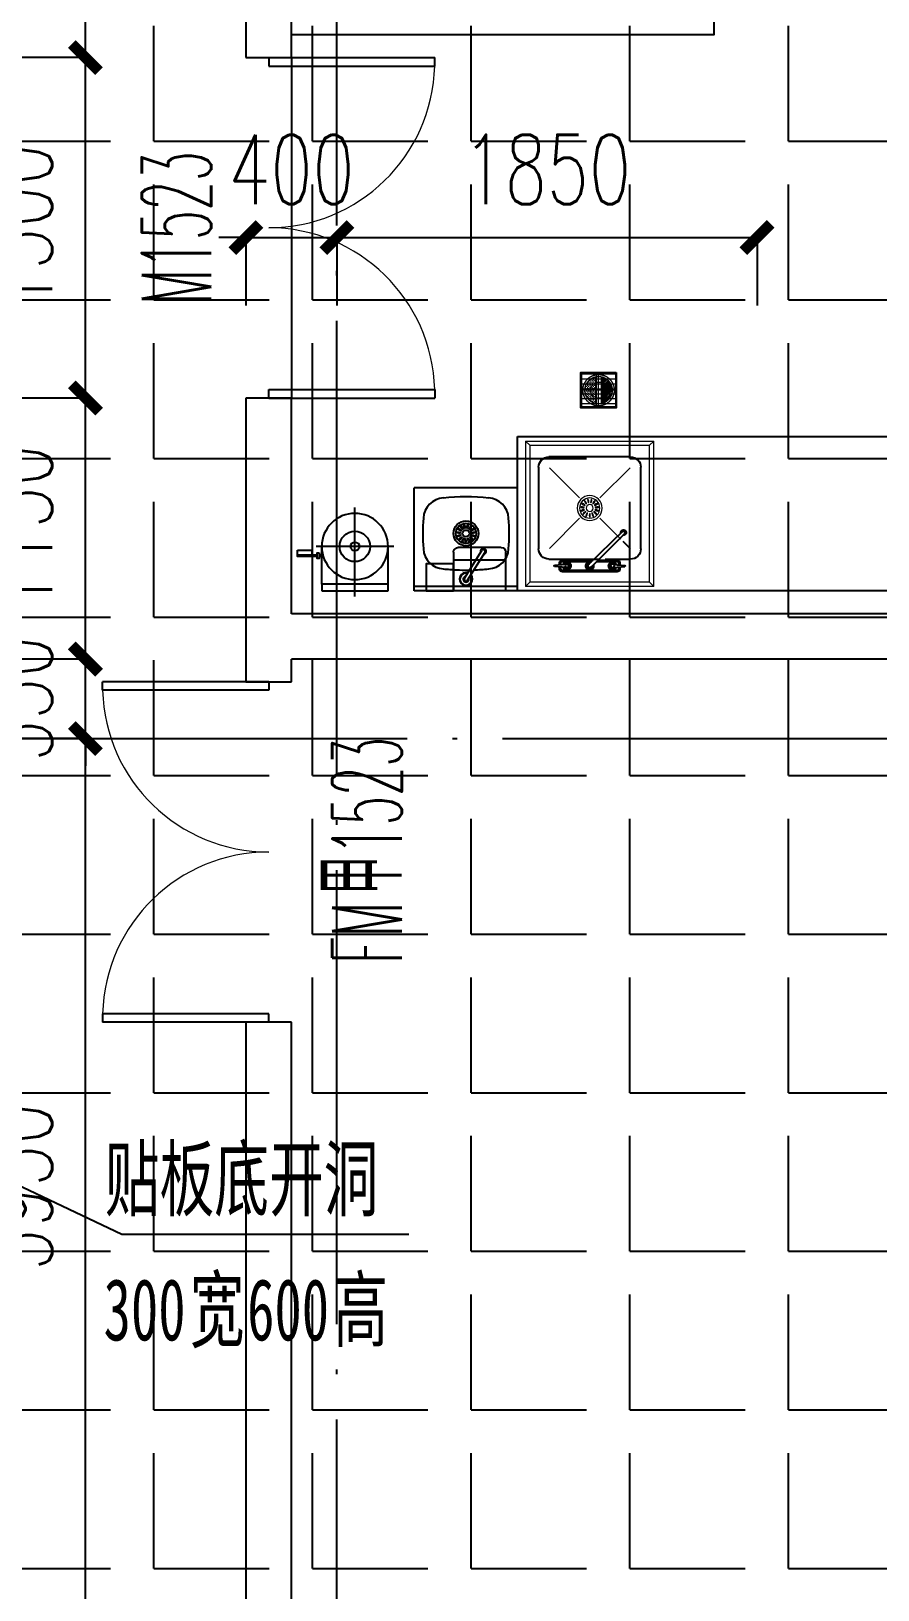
# Model space of a CAD drawing. Header units: millimetres. Extents: x 12325263 to 13848842, y -1463133 to 573208.
# Drawn here: x 12576651 to 12580379, y -864837 to -857971 of the extents above; entities that cross this region are included whole.
import ezdxf
from ezdxf.xclip import XClip

# ---------------------------------------------------------------- set-up
doc = ezdxf.new("R2010")
doc.units = ezdxf.units.MM
doc.header["$LTSCALE"] = 1000
doc.header["$XCLIPFRAME"] = 0
for name, pattern in [('00 J栋塔楼B1-B2 1$0$HIDDEN', [0.375, 0.25, -0.125]), ('00 J栋塔楼B1-B2 1$0$PHANTOM', [63.5, 31.75, -6.35, 6.35, -6.35, 6.35, -6.35]), ('DOTE', [2.42, 2, -0.2, 0.02, -0.2]), ('DOTLINE', [80, 40, -40]), ('HIDDEN', [9.525, 6.35, -3.175]), ('PHANTOM', [2.5, 1.25, -0.25, 0.25, -0.25, 0.25, -0.25])]:
    doc.linetypes.add(name, pattern=pattern)
for name, color, linetype in [('A-ANNO-DIMS', 83, 'Continuous'), ('A-AXIS', 16, 'DOTE'), ('A-WALL', 5, 'Continuous'), ('AXIS', 3, 'Continuous'), ('DOOR_FIRE', 1, 'Continuous'), ('DOOR_FIRE_TEXT', 7, 'Continuous'), ('fur202301', 252, 'Continuous'), ('PUB_TEXT', 7, 'Continuous'), ('WALL', 5, 'Continuous'), ('WALL-SHATCH', 8, 'Continuous'), ('WINDOW', 4, 'Continuous'), ('WINDOW_TEXT', 7, 'Continuous'), ('建筑-楼板开洞', 251, 'Continuous')]:
    doc.layers.add(name, color=color, linetype=linetype)
doc.styles.add('_TCH_DIM_T3', font='SIMPLEX.shx', dxfattribs={"width": 0.705882, "bigfont": 'GBCBIG.shx'})
doc.styles.add('_TCH_WINDOW', font='SIMPLEX', dxfattribs={"width": 0.7, "height": 3.5, "bigfont": 'GBCBIG'})
doc.styles.add('宋体', font='', dxfattribs={"width": 0.65})
doc.styles.get('宋体').set_extended_font_data('SimSun')
doc.dimstyles.new('_TCH_ARCH&&120', dxfattribs={"dimtxt": 306, "dimasz": 120, "dimexe": 300, "dimexo": 360, "dimgap": 147, "dimtad": 1, "dimdec": 0, "dimzin": 0, "dimdsep": 46, "dimtxsty": '_TCH_DIM_T3', "dimblk": 'ARCHTICK', "dimcen": 0.09, "dimclrt": 7, "dimazin": 2, "dimtfac": 1, "dimtdec": 0, "dimtix": 1, "dimtmove": 2, "dimatfit": 3, "dimfxl": 1, "dimfxlon": 1, "dimtolj": 1, "dimtzin": 0, "dimarcsym": 0})
pattern_1 = [(3e-15, (235567.381, -91410.781), (-9e-16, 10.9375), []), (90, (235567.38, -91410.78), (-43.75, -2e-15), [])]
pattern_2 = [(45, (236011.5893, -92227.612), (-1.76776695, 1.76776695), [])]
pattern_3 = [(3e-15, (236011.5893, -92227.612), (2.5, 2.5), [1.25, -3.75]), (90, (236012.2143, -92228.237), (-2.5, 2.5), [1.25, -3.75])]

# ---------------------------------------------------------------- blocks, each defined once
blk = doc.blocks.new('adgshg13-A$C7F010FC0')
at = {"layer": 'WALL-SHATCH'}
h = blk.add_hatch(color=256, dxfattribs=at)
h.dxf.hatch_style = 1
h.paths.add_polyline_path([(-60384.2, -16880.9), (-763.2, 197.5), (12587.6, -13153.3), (12587.6, -157996), (-162964.9, -188820.4), (-171262.4, -180522.9), (-171262.4, -31310.9), (-150707.2, -10755.7), (-131860.1, -7980.9), (-99162.4, -7980.9), (-99162.4, -4980.9), (-76620.4, -4980.9), (-70107.7, -16880.9)], flags=16)
h.paths.add_polyline_path([(-60091.2, -16380.9), (-646.9, 646.9), (12987.6, -12987.6), (12987.6, -158331.9), (-163100.6, -189250.4), (-171662.4, -180688.6), (-171662.4, -31145.2), (-150777.9, -10260.7), (-131896.7, -7480.9), (-99562.4, -7480.9), (-99562.4, -4580.9), (-76365.6, -4580.9), (-69907.5, -16380.9)])
blk = doc.blocks.new('A$C4C7A72D3')
at = {"layer": 'WALL', "color": 1}
blk.add_blockref('adgshg13-A$C7F010FC0', (210433, 205503.6), dxfattribs=at)
blk = doc.blocks.new('qlzw')
at = {"layer": 'A-AXIS'}
for p, q in [((12444566.8, 979489.8), (12444566.8, 1082089.8)), ((12411416.8, 1020789.8), (12486866.8, 1020789.8))]:
    blk.add_line(p, q, dxfattribs=at)
blk = doc.blocks.new('asdgag00 J栋塔楼B1-B2 1$0$557ydyrj')
at = {"lineweight": 0, "extrusion": (-5.20368e-08, -3.64591e-06, 1)}
h = blk.add_hatch(dxfattribs=at)
h.set_pattern_fill('GRATE', color=8, scale=350, style=0)
h.set_pattern_definition(pattern_1)
h.paths.add_polyline_path([(259932.5, -87337), (260008.4, -87337), (260008.4, -87412.9), (259932.5, -87412.9)])
h = blk.add_hatch(dxfattribs=at)
h.set_pattern_fill('ANSI31', color=256, scale=20, style=0)
h.set_pattern_definition(pattern_2)
h.paths.add_polyline_path([(259964.2, -87345.4, 0.353799), (259940.4, -87374.8, 0.353799), (259964.2, -87404.2)])
h = blk.add_hatch(dxfattribs=at)
h.set_pattern_fill('CROSS', color=256, scale=10, style=0)
h.set_pattern_definition(pattern_3)
h.paths.add_polyline_path([(259976.8, -87345.4), (259976.8, -87404.2, 0.353799), (260000.5, -87374.8, 0.353799)])
at = {"color": 8, "extrusion": (-5.20368e-08, -3.64591e-06, 1)}
for p, q in [((259932.5, -87412.9, 0), (259932.5, -87337, 0)), ((259932.5, -87337, 0), (260008.4, -87337, 0)), ((260008.4, -87337, 0), (260008.4, -87412.9, 0)), ((260008.4, -87412.9, 0), (259932.5, -87412.9, 0))]:
    blk.add_line(p, q, dxfattribs=at)
at = {"lineweight": 0, "extrusion": (-5.20368e-08, -3.64591e-06, 1)}
for p, q in [((259964.2, -87345.4, 0), (259964.2, -87404.2, 0)), ((259976.8, -87345.4, 0), (259976.8, -87404.2, 0))]:
    blk.add_line(p, q, dxfattribs=at)
at = {"color": 8, "linetype": '00 J栋塔楼B1-B2 1$0$PHANTOM', "lineweight": 0, "ltscale": 0.05, "extrusion": (-5.20368e-08, -3.64591e-06, 1)}
for p, q in [((259970.5, -87338.6, 0), (259970.5, -87411.1, 0)), ((259934.9, -87374.8, 0), (260006.1, -87374.8, 0))]:
    blk.add_line(p, q, dxfattribs=at)
at = {"color": 8, "extrusion": (-5.20368e-08, -3.64591e-06, 1), "elevation": 0.3}
blk.add_lwpolyline([(259931.5, -87413.9), (259931.5, -87335.9), (260009.5, -87335.9), (260009.5, -87413.9)], close=True, dxfattribs=at)
at = {"color": 8, "linetype": '00 J栋塔楼B1-B2 1$0$HIDDEN', "lineweight": 0, "ltscale": 20, "extrusion": (-5.20368e-08, -3.64591e-06, 1)}
for radius in [34.5, 30.1]:
    blk.add_circle((259970.5, -87374.8, 0.3), radius, dxfattribs=at)
at = {"color": 8, "lineweight": 0, "extrusion": (-5.20368e-08, -3.64591e-06, 1)}
blk.add_circle((259970.5, -87374.9, 0.3), 17.8, dxfattribs=at)
blk = doc.blocks.new('asdgag枧液')
at = {"layer": 'fur202301', "linetype": 'HIDDEN', "ltscale": 400}
blk.add_line((120, -171.2), (120, 0), dxfattribs=at)
at = {"layer": 'fur202301'}
for p, q in [((350, 0), (350, -171.2)), ((350, -136.1), (120, -136.1)), ((330, -191.2), (140, -191.2))]:
    blk.add_line(p, q, dxfattribs=at)
blk.add_lwpolyline([(0, 0), (120, 0), (120, -120), (0, -120)], close=True, dxfattribs=at)
at = {"layer": 'fur202301', "linetype": 'HIDDEN', "ltscale": 400}
blk.add_arc((140, -171.2), 20, 180, 270, dxfattribs=at)
at = {"layer": 'fur202301'}
blk.add_arc((330, -171.2), 20, 270, 0, dxfattribs=at)
blk = doc.blocks.new('asdgagaw3et6kja3ekya3e6k')
at = {"layer": 'fur202301'}
for p, q in [((181060.3, 279061.1), (181515.3, 279061.1)), ((181060.3, 279061.1), (181060.3, 278606.1)), ((181060.3, 279041.1), (181515.3, 279041.1)), ((181515.3, 279061.1), (181515.3, 278606.1)), ((181280.9, 279013.4), (181204, 278890.3)), ((181294.7, 279004.9), (181218.3, 278882.7)), ((181060.3, 278606.1), (181515.3, 278606.1))]:
    blk.add_line(p, q, dxfattribs=at)
for radius in [55, 44.5, 15]:
    blk.add_circle((181287.8, 278807.6), radius, dxfattribs=at)
for centre, radius, start, end in [((181287.8, 279009.1), 28.5, 254.50534, 221.49466), ((181287.8, 279009.1), 26.5, 255.78122, 220.21878), ((181192.7, 278871.3), 92.5, 92.92072, 177.51045), ((181287.8, 278050.7), 918.4, 92.18141, 96.25042), ((181287.8, 278050.7), 918.4, 85.5623, 90.9693), ((181287.8, 279009.1), 12.6, 278.00476, 197.99524), ((181287.8, 279009.1), 8.1, 328.24453, 148.24453), ((181287.8, 278050.7), 918.4, 83.74958, 85.5623), ((181382.9, 278871.3), 92.5, 2.48955, 87.07928), ((181211.4, 278887), 12.9, 97.112, 19.58391), ((181874.4, 278807.6), 777.1, 174.99486, 185.00514), ((181211.6, 278887.4), 8.18, 158.7425, 324.49156), ((180701.2, 278807.6), 777.1, 354.99486, 5.00514), ((181192.7, 278743.9), 92.5, 182.48955, 267.07928), ((181382.9, 278743.9), 92.5, 272.92072, 357.51045), ((181287.8, 279564.5), 918.4, 263.74958, 276.25042)]:
    blk.add_arc(centre, radius, start, end, dxfattribs=at)
for centre, major_axis in [((181264, 278829.1), (-6.29, 5.67)), ((181274.8, 278836.9), (-3.44, 7.73)), ((181287.8, 278839.7), (0, 8.47)), ((181300.8, 278836.9), (3.44, 7.73)), ((181311.6, 278829.1), (6.29, 5.67)), ((181255.9, 278804.3), (-8.42, -0.89)), ((181257.3, 278817.5), (-8.05, 2.62)), ((181260, 278791.6), (-7.33, -4.23)), ((181269, 278781.7), (-4.98, -6.85)), ((181281.1, 278776.3), (-1.76, -8.28)), ((181294.4, 278776.3), (1.76, -8.28)), ((181306.6, 278781.7), (4.98, -6.85)), ((181315.5, 278791.6), (7.33, -4.23)), ((181318.3, 278817.5), (8.05, 2.62)), ((181319.6, 278804.3), (8.42, -0.89))]:
    blk.add_ellipse(centre, major_axis=major_axis, ratio=0.257052, dxfattribs=at)
blk = doc.blocks.new('asdgagSTG')
at = {"layer": 'fur202301', "linetype": 'DOTLINE'}
for p, q in [((0, 0), (0, 392)), ((171, 221), (-171, 221))]:
    blk.add_line(p, q, dxfattribs=at)
at = {"layer": 'fur202301'}
for p, q in [((-146, 55), (-146, 221)), ((146, 55), (146, 221)), ((-252.7, 204.4), (-189.5, 204.4)), ((-252.7, 184.4), (-252.7, 204.4)), ((-189.5, 204.4), (-189.5, 184.4)), ((-146, 55), (-146, 25)), ((146, 55), (-146, 55)), ((-146, 25), (146, 25)), ((146, 25), (146, 55))]:
    blk.add_line(p, q, dxfattribs=at)
for points in [[(-166.2, 176.6), (-252.7, 176.6), (-252.7, 184.4), (-166.2, 184.4)], [(-157.4, 184.4), (-146, 184.4), (-146, 176.6), (-157.4, 176.6)]]:
    blk.add_lwpolyline(points, dxfattribs=at)
blk.add_lwpolyline([(-157.4, 192.3), (-157.4, 167.9), (-166.2, 167.9), (-166.2, 192.3)], close=True, dxfattribs=at)
for radius in [66.9, 19.7]:
    blk.add_circle((0, 221), radius, dxfattribs=at)
at = {"layer": 'fur202301', "ltscale": 300}
blk.add_arc((0, 221), 146, 0, 180, dxfattribs=at)
at = {"layer": 'fur202301'}
blk.add_arc((0, 221), 146, 180, 0, dxfattribs=at)
blk = doc.blocks.new('asdgag02C')
at = {"layer": 'fur202301'}
for p, q in [((-105.1, 6.2), (-154.6, 2.6)), ((-115, 5.5), (-107, 11.2)), ((-107, 11.2), (-97.6, 7.6)), ((153.3, -142.1), (4.7, 6.4)), ((107, 11.2), (97.6, 7.6)), ((105.1, 6.2), (154.6, 2.6)), ((115, 5.5), (107, 11.2)), ((-105.1, -6.2), (-154.6, -2.6)), ((-115, -5.5), (-107, -11.2)), ((-107, -11.2), (-97.6, -7.6)), ((144, -151.6), (-6.3, -5)), ((107, -11.2), (97.6, -7.6)), ((105.1, -6.2), (154.6, -2.6)), ((115, -5.5), (107, -11.2))]:
    blk.add_line(p, q, dxfattribs=at)
for points in [[(132.5, 4.2), (132.5, 14, 0.414214), (120.5, 26), (-120.5, 26, 0.414214), (-132.5, 14), (-132.5, 4.2)], [(126.5, 4.6), (126.5, 14, 0.414214), (120.5, 20), (-120.5, 20, 0.414214), (-126.5, 14), (-126.5, 4.6)], [(-132.5, -4.2), (-132.5, -14, 0.414214), (-120.5, -26), (15.3, -26)], [(-126.5, -4.6), (-126.5, -14, 0.414214), (-120.5, -20), (9.1, -20)], [(31.2, -20), (120.5, -20, 0.414214), (126.5, -14), (126.5, -4.6)], [(37.2, -26), (120.5, -26, 0.414214), (132.5, -14), (132.5, -4.2)]]:
    blk.add_lwpolyline(points, format="xyb", dxfattribs=at)
for points in [[(-115, 5.5), (-115, 8.7), (-100, 17.3), (-85, 8.7), (-85, -8.7), (-100, -17.3), (-115, -8.7), (-115, -5.5)], [(15, -3.8), (15, 8.7), (0, 17.3), (-15, 8.7), (-15, -8.7), (0, -17.3), (4, -15)], [(115, 5.5), (115, 8.7), (100, 17.3), (85, 8.7), (85, -8.7), (100, -17.3), (115, -8.7), (115, -5.5)]]:
    blk.add_lwpolyline(points, dxfattribs=at)
for centre in [(-100, 0), (100, 0)]:
    blk.add_circle(centre, 8, dxfattribs=at)
for centre, radius, start, end in [((-150.2, -3.8), 7.79, 123.98167, 150.40409), ((-100, 0), 17.3, 197.98729, 162.01271), ((-100, 0), 15, 201.63524, 158.36476), ((-100, 0), 11, 247.37981, 112.62019), ((-100, 0), 9.5, 258.04561, 101.95439), ((0, 0), 17.3, 342.17468, 288.43066), ((0, 0), 15, 346.82707, 283.7584), ((0, 0), 11, 0.98216, 269.52646), ((0, 0), 9.5, 11.37393, 259.04734), ((0, 0), 8, 36.41474, 232.95908), ((100, 0), 17.3, 17.98729, 342.01271), ((100, 0), 15, 21.63524, 338.36476), ((100, 0), 11, 67.37981, 292.62019), ((100, 0), 9.5, 78.04561, 281.95439), ((150.2, -3.8), 7.79, 29.59591, 56.01833), ((-150.2, 3.8), 7.79, 209.59591, 236.01833), ((150.2, 3.8), 7.79, 303.98167, 330.40409), ((148.6, -146.9), 12, 169.33414, 101.37154), ((148.6, -146.9), 6.65, 226.01338, 46.01338)]:
    blk.add_arc(centre, radius, start, end, dxfattribs=at)
blk = doc.blocks.new('asdgag星盆(铰链去水)')
at = {"layer": 'fur202301'}
for p, q in [((45, 225), (271.5, 225)), ((292.7, 225), (405, 225)), ((0, -180), (0, 180)), ((450, 180), (450, -180)), ((405, -225), (45, -225))]:
    blk.add_line(p, q, dxfattribs=at)
at = {"layer": 'fur202301', "lineweight": 20, "ltscale": 10}
for p, q in [((180.6, 44.4), (47.5, 177.5)), ((269.4, 44.4), (361.9, 136.9)), ((180.6, -44.4), (47.5, -177.5)), ((269.4, -44.4), (402.5, -177.5))]:
    blk.add_line(p, q, dxfattribs=at)
at = {"layer": 'fur202301', "ltscale": 10}
blk.add_line((371.3, 146.3), (402.5, 177.5), dxfattribs=at)
at = {"layer": 'fur202301', "lineweight": 20, "ltscale": 10}
for radius in [55, 44.5, 15]:
    blk.add_circle((225, 0), radius, dxfattribs=at)
at = {"layer": 'fur202301'}
for centre, start_param, end_param in [((45, 180), -0.000026, 1.57077), ((405, 180), 4.712377, 6.283174), ((45, -180), 1.570801, 3.141597), ((405, -180), 3.141555, 4.712351)]:
    blk.add_ellipse(centre, major_axis=(0, 45), ratio=1, start_param=start_param, end_param=end_param, dxfattribs=at)
at = {"layer": 'fur202301', "lineweight": 20, "ltscale": 10}
for centre, major_axis in [((194.5, 9.9), (-8.05, 2.62)), ((201.2, 21.4), (-6.29, 5.67)), ((212, 29.3), (-3.44, 7.73)), ((225, 32), (0, 8.47)), ((238, 29.3), (3.44, 7.73)), ((248.8, 21.4), (6.29, 5.67)), ((255.5, 9.9), (8.05, 2.62)), ((193.1, -3.3), (-8.42, -0.89)), ((197.3, -16), (-7.33, -4.23)), ((206.2, -25.9), (-4.98, -6.85)), ((218.3, -31.3), (-1.76, -8.28)), ((231.7, -31.3), (1.76, -8.28)), ((243.8, -25.9), (4.98, -6.85)), ((252.7, -16), (7.33, -4.23)), ((256.9, -3.3), (8.42, -0.89))]:
    blk.add_ellipse(centre, major_axis=major_axis, ratio=0.257052, dxfattribs=at)
at = {"layer": 'fur202301'}
blk.add_blockref('asdgag02C', (225, 255), dxfattribs=at)
blk = doc.blocks.new('asdgag557ydyrj')
at = {"layer": 'fur202301', "lineweight": 0, "extrusion": (-5.20368e-08, -3.64591e-06, 1)}
h = blk.add_hatch(dxfattribs=at)
h.set_pattern_fill('GRATE', color=8, scale=350, style=0)
h.set_pattern_definition(pattern_1)
h.paths.add_polyline_path([(259932.5, -87337), (260008.4, -87337), (260008.4, -87412.9), (259932.5, -87412.9)])
h = blk.add_hatch(dxfattribs=at)
h.set_pattern_fill('ANSI31', color=256, scale=20, style=0)
h.set_pattern_definition(pattern_2)
h.paths.add_polyline_path([(259964.2, -87345.4, 0.353799), (259940.4, -87374.8, 0.353799), (259964.2, -87404.2)])
h = blk.add_hatch(dxfattribs=at)
h.set_pattern_fill('CROSS', color=256, scale=10, style=0)
h.set_pattern_definition(pattern_3)
h.paths.add_polyline_path([(259976.8, -87345.4), (259976.8, -87404.2, 0.353799), (260000.5, -87374.8, 0.353799)])
at = {"layer": 'fur202301', "color": 8, "extrusion": (-5.20368e-08, -3.64591e-06, 1)}
for p, q in [((259932.5, -87412.9, 0), (259932.5, -87337, 0)), ((259932.5, -87337, 0), (260008.4, -87337, 0)), ((260008.4, -87337, 0), (260008.4, -87412.9, 0)), ((260008.4, -87412.9, 0), (259932.5, -87412.9, 0))]:
    blk.add_line(p, q, dxfattribs=at)
at = {"layer": 'fur202301', "lineweight": 0, "extrusion": (-5.20368e-08, -3.64591e-06, 1)}
for p, q in [((259964.2, -87345.4, 0), (259964.2, -87404.2, 0)), ((259976.8, -87345.4, 0), (259976.8, -87404.2, 0))]:
    blk.add_line(p, q, dxfattribs=at)
at = {"layer": 'fur202301', "color": 8, "linetype": 'PHANTOM', "lineweight": 0, "ltscale": 0.05, "extrusion": (-5.20368e-08, -3.64591e-06, 1)}
for p, q in [((259970.5, -87338.6, 0), (259970.5, -87411.1, 0)), ((259934.9, -87374.8, 0), (260006.1, -87374.8, 0))]:
    blk.add_line(p, q, dxfattribs=at)
at = {"layer": 'fur202301', "color": 8, "extrusion": (-5.20368e-08, -3.64591e-06, 1), "elevation": 0.3}
blk.add_lwpolyline([(259931.5, -87413.9), (259931.5, -87335.9), (260009.5, -87335.9), (260009.5, -87413.9)], close=True, dxfattribs=at)
at = {"layer": 'fur202301', "color": 8, "linetype": 'HIDDEN', "lineweight": 0, "ltscale": 20, "extrusion": (-5.20368e-08, -3.64591e-06, 1)}
for radius in [34.5, 30.1]:
    blk.add_circle((259970.5, -87374.8, 0.3), radius, dxfattribs=at)
at = {"layer": 'fur202301', "color": 8, "lineweight": 0, "extrusion": (-5.20368e-08, -3.64591e-06, 1)}
blk.add_circle((259970.5, -87374.9, 0.3), 17.8, dxfattribs=at)
blk = doc.blocks.new('sdfgsdffhg')
at = {"layer": 'fur202301'}
for points in [[(-3286.8, 16820), (-1426.8, 16820), (-1426.8, 16070), (-3286.8, 16070)], [(-2290.9, 14300), (-388.6, 14300.3), (-388.6, 13620.3), (-2290.9, 13620)]]:
    blk.add_lwpolyline(points, close=True, dxfattribs=at)
at = {"layer": 'fur202301', "lineweight": 0, "ltscale": 10}
blk.add_lwpolyline([(-2236.2, 14260.3), (-2256.2, 14280.3), (-2256.2, 13640.3), (-2236.2, 13660.3), (-1711.3, 13660.3), (-1691.3, 13640.3), (-2256.2, 13640.3), (-2236.2, 13660.3), (-2236.2, 14260.3), (-2256.2, 14280.3), (-1691.3, 14280.3), (-1711.3, 14260.3), (-1711.3, 13660.3), (-1691.3, 13640.3), (-1691.3, 14280.3), (-1711.3, 14260.3)], close=True, dxfattribs=at)
at = {"layer": 'fur202301', "xscale": 2.00000000000002, "yscale": 2.00000000000002, "zscale": 2.00000000000002, "rotation": 179.9999919082065}
for name, p in [('asdgag00 J栋塔楼B1-B2 1$0$557ydyrj', (518006.2, -160245.1, 0)), ('asdgag557ydyrj', (518006.4, -160245.3, 0))]:
    blk.add_blockref(name, p, dxfattribs=at)
at = {"layer": 'fur202301', "xscale": -1, "rotation": 180}
for name, p in [('asdgag星盆(铰链去水)', (-2198.7, 13985.3)), ('asdgag枧液', (-2693.2, 13620))]:
    blk.add_blockref(name, p, dxfattribs=at)
at = {"layer": 'fur202301', "rotation": 180}
blk.add_blockref('asdgagaw3et6kja3ekya3e6k', (178769.3, 292681.1), dxfattribs=at)
at = {"layer": 'fur202301'}
blk.add_blockref('asdgagSTG', (-3007.6, 13595), dxfattribs=at)
blk = doc.blocks.new('_ArchTick')
at = {"color": 0, "linetype": 'ByBlock', "const_width": 0.4}
blk.add_lwpolyline([(-0.5, -0.5), (0.5, 0.5)], dxfattribs=at)
blk = doc.blocks.new('*D4361')
at = {"layer": 'A-ANNO-DIMS', "color": 0, "lineweight": -2, "transparency": 16777216}
for p, q in [((12577996.8, -858879), (12577996.8, -859180)), ((12577996.8, -858880), (12579846.8, -858880)), ((12579846.8, -858879), (12579846.8, -859180))]:
    blk.add_line(p, q, dxfattribs=at)
at = {"layer": 'Defpoints', "color": 0, "transparency": 16777216}
for p in [(12577996.8, -858086.8), (12579846.8, -858086.8), (12579846.8, -858880)]:
    blk.add_point(p, dxfattribs=at)
at = {"layer": 'A-ANNO-DIMS', "color": 0, "lineweight": -2, "transparency": 16777216, "xscale": 120, "yscale": 120, "zscale": 120, "rotation": 180}
blk.add_blockref('_ArchTick', (12577996.8, -858880), dxfattribs=at)
at = {"layer": 'A-ANNO-DIMS', "color": 0, "lineweight": -2, "transparency": 16777216, "xscale": 120, "yscale": 120, "zscale": 120}
blk.add_blockref('_ArchTick', (12579846.8, -858880), dxfattribs=at)
at = {"layer": 'A-ANNO-DIMS', "color": 7, "transparency": 16777216, "insert": (12578921.8, -858580), "char_height": 306, "attachment_point": 5, "style": '_TCH_DIM_T3'}
blk.add_mtext('\\A1;1850', dxfattribs=at)
blk = doc.blocks.new('*D4362')
at = {"layer": 'A-ANNO-DIMS', "color": 0, "lineweight": -2, "transparency": 16777216}
for p, q in [((12577596.8, -858880), (12577476.8, -858880)), ((12577596.8, -858879), (12577596.8, -859180)), ((12577596.8, -858880), (12577996.8, -858880)), ((12577996.8, -858879), (12577996.8, -859180)), ((12577996.8, -858880), (12578116.8, -858880))]:
    blk.add_line(p, q, dxfattribs=at)
at = {"layer": 'Defpoints', "color": 0, "transparency": 16777216}
for p in [(12577596.8, -858086.8), (12577996.8, -858086.8), (12577996.8, -858880)]:
    blk.add_point(p, dxfattribs=at)
at = {"layer": 'A-ANNO-DIMS', "color": 0, "lineweight": -2, "transparency": 16777216, "xscale": 120, "yscale": 120, "zscale": 120}
blk.add_blockref('_ArchTick', (12577596.8, -858880), dxfattribs=at)
at = {"layer": 'A-ANNO-DIMS', "color": 0, "lineweight": -2, "transparency": 16777216, "xscale": 120, "yscale": 120, "zscale": 120, "rotation": 180}
blk.add_blockref('_ArchTick', (12577996.8, -858880), dxfattribs=at)
at = {"layer": 'A-ANNO-DIMS', "color": 7, "transparency": 16777216, "insert": (12577796.8, -858580), "char_height": 306, "attachment_point": 5, "style": '_TCH_DIM_T3'}
blk.add_mtext('\\A1;400', dxfattribs=at)
blk = doc.blocks.new('*D4376')
at = {"layer": 'A-ANNO-DIMS', "color": 0, "lineweight": -2, "transparency": 16777216}
for p, q in [((12576891, -861086.8), (12576590, -861086.8)), ((12576890, -865036.8), (12576890, -861086.8)), ((12576891, -865036.8), (12576590, -865036.8))]:
    blk.add_line(p, q, dxfattribs=at)
at = {"layer": 'Defpoints', "color": 0, "transparency": 16777216}
for p in [(12576890, -861086.8), (12577796.8, -861086.8), (12577796.8, -865036.8)]:
    blk.add_point(p, dxfattribs=at)
at = {"layer": 'A-ANNO-DIMS', "color": 0, "lineweight": -2, "transparency": 16777216, "xscale": 120, "yscale": 120, "zscale": 120}
for p, rotation in [((12576890, -861086.8), 90), ((12576890, -865036.8), 270)]:
    blk.add_blockref('_ArchTick', p, dxfattribs=dict(at, rotation=rotation))
at = {"layer": 'A-ANNO-DIMS', "color": 7, "transparency": 16777216, "insert": (12576590, -863061.8), "char_height": 306, "attachment_point": 5, "rotation": 90, "style": '_TCH_DIM_T3'}
blk.add_mtext('\\A1;3950', dxfattribs=at)
blk = doc.blocks.new('*D4377')
at = {"layer": 'A-ANNO-DIMS', "color": 0, "lineweight": -2, "transparency": 16777216}
for p, q in [((12576890, -860736.8), (12576890, -860616.8)), ((12576891, -860736.8), (12576590, -860736.8)), ((12576890, -861086.8), (12576890, -860736.8)), ((12576891, -861086.8), (12576590, -861086.8)), ((12576890, -861086.8), (12576890, -861206.8))]:
    blk.add_line(p, q, dxfattribs=at)
at = {"layer": 'Defpoints', "color": 0, "transparency": 16777216}
for p in [(12576890, -860736.8), (12577796.8, -860736.8), (12577796.8, -861086.8)]:
    blk.add_point(p, dxfattribs=at)
at = {"layer": 'A-ANNO-DIMS', "color": 0, "lineweight": -2, "transparency": 16777216, "xscale": 120, "yscale": 120, "zscale": 120}
for p, rotation in [((12576890, -860736.8), 270), ((12576890, -861086.8), 90)]:
    blk.add_blockref('_ArchTick', p, dxfattribs=dict(at, rotation=rotation))
at = {"layer": 'A-ANNO-DIMS', "color": 7, "transparency": 16777216, "insert": (12576590, -860911.8), "char_height": 306, "attachment_point": 5, "rotation": 90, "style": '_TCH_DIM_T3'}
blk.add_mtext('\\A1;350', dxfattribs=at)
blk = doc.blocks.new('*D4378')
at = {"layer": 'A-ANNO-DIMS', "color": 0, "lineweight": -2, "transparency": 16777216}
for p, q in [((12576891, -859586.8), (12576590, -859586.8)), ((12576890, -860736.8), (12576890, -859586.8)), ((12576891, -860736.8), (12576590, -860736.8))]:
    blk.add_line(p, q, dxfattribs=at)
at = {"layer": 'Defpoints', "color": 0, "transparency": 16777216}
for p in [(12576890, -859586.8), (12577796.8, -859586.8), (12577796.8, -860736.8)]:
    blk.add_point(p, dxfattribs=at)
at = {"layer": 'A-ANNO-DIMS', "color": 0, "lineweight": -2, "transparency": 16777216, "xscale": 120, "yscale": 120, "zscale": 120}
for p, rotation in [((12576890, -859586.8), 90), ((12576890, -860736.8), 270)]:
    blk.add_blockref('_ArchTick', p, dxfattribs=dict(at, rotation=rotation))
at = {"layer": 'A-ANNO-DIMS', "color": 7, "transparency": 16777216, "insert": (12576590, -860161.8), "char_height": 306, "attachment_point": 5, "rotation": 90, "style": '_TCH_DIM_T3'}
blk.add_mtext('\\A1;1150', dxfattribs=at)
blk = doc.blocks.new('*D4379')
at = {"layer": 'A-ANNO-DIMS', "color": 0, "lineweight": -2, "transparency": 16777216}
for p, q in [((12576891, -858086.8), (12576590, -858086.8)), ((12576890, -859586.8), (12576890, -858086.8)), ((12576891, -859586.8), (12576590, -859586.8))]:
    blk.add_line(p, q, dxfattribs=at)
at = {"layer": 'Defpoints', "color": 0, "transparency": 16777216}
for p in [(12576890, -858086.8), (12577796.8, -858086.8), (12577796.8, -859586.8)]:
    blk.add_point(p, dxfattribs=at)
at = {"layer": 'A-ANNO-DIMS', "color": 0, "lineweight": -2, "transparency": 16777216, "xscale": 120, "yscale": 120, "zscale": 120}
for p, rotation in [((12576890, -858086.8), 90), ((12576890, -859586.8), 270)]:
    blk.add_blockref('_ArchTick', p, dxfattribs=dict(at, rotation=rotation))
at = {"layer": 'A-ANNO-DIMS', "color": 7, "transparency": 16777216, "insert": (12576590, -858836.8), "char_height": 306, "attachment_point": 5, "rotation": 90, "style": '_TCH_DIM_T3'}
blk.add_mtext('\\A1;1500', dxfattribs=at)
blk = doc.blocks.new('*D4380')
at = {"layer": 'A-ANNO-DIMS', "color": 0, "lineweight": -2, "transparency": 16777216}
for p, q in [((12576891, -857036.8), (12576590, -857036.8)), ((12576890, -858086.8), (12576890, -857036.8)), ((12576891, -858086.8), (12576590, -858086.8))]:
    blk.add_line(p, q, dxfattribs=at)
at = {"layer": 'Defpoints', "color": 0, "transparency": 16777216}
for p in [(12576890, -857036.8), (12577796.8, -857036.8), (12577796.8, -858086.8)]:
    blk.add_point(p, dxfattribs=at)
at = {"layer": 'A-ANNO-DIMS', "color": 0, "lineweight": -2, "transparency": 16777216, "xscale": 120, "yscale": 120, "zscale": 120}
for p, rotation in [((12576890, -857036.8), 90), ((12576890, -858086.8), 270)]:
    blk.add_blockref('_ArchTick', p, dxfattribs=dict(at, rotation=rotation))
at = {"layer": 'A-ANNO-DIMS', "color": 7, "transparency": 16777216, "insert": (12576590, -857561.8), "char_height": 306, "attachment_point": 5, "rotation": 90, "style": '_TCH_DIM_T3'}
blk.add_mtext('\\A1;1050', dxfattribs=at)
blk = doc.blocks.new('$DorLib2D$00000002')
for p, q in [((-0.5, 0), (-0.5, 0.4875)), ((-0.475, 0.4875), (-0.5, 0.4875)), ((-0.475, 0), (-0.475, 0.4875)), ((0.475, 0), (0.475, 0.4875)), ((0.475, 0.4875), (0.5, 0.4875)), ((0.5, 0), (0.5, 0.4875)), ((-0.5, 0), (-0.475, 0)), ((0.5, 0), (0.475, 0))]:
    blk.add_line(p, q)
at = {"lineweight": 13}
for centre, start, end in [((-0.4875, 0), 0, 88.5307), ((0.4875, 0), 91.4693, 180)]:
    blk.add_arc(centre, 0.4875, start, end, dxfattribs=at)

msp = doc.modelspace()

# ---------------------------------------------------------------- block references
ref = msp.add_blockref('A$C4C7A72D3', (12385714.9, -906209.5), dxfattribs=dict(rotation=350.041249254255))
XClip(ref).set_block_clipping_path([(223442.8584877662, 85923.1187333744), (220542.7961432356, 85923.1422391906), (220542.8579492103, 89292.823275506), (211526.9150355905, 89292.8101311298), (210631.4331447985, 94392.8080583527), (206113.3685902953, 94392.8025418455), (206001.4315187763, 95030.3127344656), (204376.2826588508, 94744.9613686837), (203364.4570056833, 100506.9030052917), (197947.3947122637, 99555.7482674252), (192482.3428474721, 130679.4765393781), (190118.7804593667, 130264.4504016289), (191623.4071957469, 121695.6427078634), (177046.6486519482, 119136.2011700841), (175707.6223907359, 126760.8483765714), (173902.988371335, 128026.4039125028), (169528.3854461554, 127258.2903269802), (169070.0967394859, 129868.3614864857), (163308.2517458182, 128856.6693391807), (163766.52659606, 126246.6171700556), (159679.1795131005, 125528.9180921423), (170669.6888374612, 62935.797914044), (167222.1989369914, 62330.4650948944), (167939.7759490944, 58243.6808593175), (171386.9528796654, 58848.2912487988), (172857.0656793863, 50477.0032648193), (165962.5026008021, 49266.4230898353), (168037.7813034765, 37447.1796448426), (140649.9584970828, 32638.2390106404), (115387.9799239188, 28202.5781787895), (95598.7254695911, 140907.4332163476), (226939.476109907, 163968.8668500402), (240128.6952811591, 88852.8973128139)])

# ---------------------------------------------------------------- next in the draw order: hatches: boundary and pattern name
at = {"layer": '建筑-楼板开洞'}
h = msp.add_hatch(dxfattribs=at)
h.set_pattern_fill('ANGLE', color=256, scale=200)
h.set_pattern_definition([(0, (0, 0), (0, 698.5), [508, -190.5]), (90, (0, 0), (-698.5, 4e-14), [508, -190.5])])
h.paths.add_polyline_path([(12587146.8, -865236.8), (12587146.8, -851936.8), (12575396.8, -851936.8), (12575396.8, -855736.8), (12567496.8, -855736.8), (12567496.8, -858836.8), (12575396.8, -858836.9), (12575396.8, -865236.8)])

# ---------------------------------------------------------------- next in the draw order: block references
at = {"color": 2}
msp.add_blockref('qlzw', (133430, -1881876.5), dxfattribs=at)

# ---------------------------------------------------------------- next in the draw order: block references
msp.add_blockref('sdfgsdffhg', (12581083.9, -874056.8, 0))

# ---------------------------------------------------------------- next in the draw order: linework, layer by layer
at = {"layer": 'A-WALL'}
for p, q in [((12577596.8, -857136.8), (12577596.8, -858086.8)), ((12577796.8, -858086.8), (12577796.8, -857236.8)), ((12577596.8, -858086.8), (12577796.8, -858086.8)), ((12577796.8, -859586.8), (12577596.8, -859586.8)), ((12577596.8, -859586.8), (12577596.8, -860636.8)), ((12577796.8, -860536.8), (12577796.8, -859586.8)), ((12585246.8, -860536.8), (12577796.8, -860536.8)), ((12577596.8, -860636.8), (12577596.8, -860836.8)), ((12577796.8, -860836.8), (12577796.8, -860736.8)), ((12585346.8, -860736.8), (12577796.8, -860736.8)), ((12577596.8, -860836.8), (12577796.8, -860836.8)), ((12577796.8, -862336.8), (12577596.8, -862336.8)), ((12577596.8, -862336.8), (12577596.8, -865136.8)), ((12577796.8, -865036.8), (12577796.8, -862336.8))]:
    msp.add_line(p, q, dxfattribs=at)
at = {"layer": 'AXIS'}
for p, q in [((12575396.8, -862486.8), (12577050, -863270)), ((12577050, -863270), (12578314.2, -863270))]:
    msp.add_line(p, q, dxfattribs=at)
at = {"layer": 'WINDOW'}
msp.add_line((12577796.8, -858086.8), (12577796.8, -859586.8), dxfattribs=at)

# ---------------------------------------------------------------- next in the draw order: block references
at = {"layer": 'DOOR_FIRE', "xscale": -1500, "yscale": -1500, "zscale": 200, "rotation": 270}
msp.add_blockref('$DorLib2D$00000002', (12577696.8, -861586.8), dxfattribs=at)
at = {"layer": 'WINDOW'}
ref = msp.add_blockref('$DorLib2D$00000002', (12577696.8, -858836.8), dxfattribs=dict(at, xscale=1500, yscale=1500, zscale=200, rotation=270))
ref.add_attrib('A', 'M1523', (12577443.9, -859175.2), dxfattribs={"layer": 'WINDOW_TEXT', "height": 306, "rotation": 90, "style": '_TCH_WINDOW', "width": 0.494118})

# ---------------------------------------------------------------- next in the draw order: texts
at = {"layer": 'DOOR_FIRE_TEXT', "style": '_TCH_WINDOW'}
for s, height, width, p in [('1523', 306, 0.494118, (12578282.7, -861599.1)), ('甲', 347.2, 0.7, (12578282.7, -861776.1)), ('FM', 306, 0.494118, (12578282.7, -862078.5))]:
    msp.add_text(s, height=height, rotation=90, dxfattribs=dict(at, width=width)).set_placement(p)
at = {"layer": 'PUB_TEXT', "style": '宋体', "width": 0.65}
for s, p in [('贴板底开洞', (12576975, -863162)), ('宽', (12577349.2, -863738)), ('高', (12577981.1, -863738)), ('300', (12576970.1, -863738)), ('600', (12577602, -863738))]:
    msp.add_text(s, height=271.9, dxfattribs=at).set_placement(p)

# ---------------------------------------------------------------- next in the draw order: dimensions: what is measured, and where the dimension line sits
at = {"layer": 'A-ANNO-DIMS'}
for p1, p2, distance, picture, middle in [((12577796.8, -858086.8), (12577796.8, -857036.8), 906.8, '*D4380', (12576590, -857561.8)), ((12577796.8, -859586.8), (12577796.8, -858086.8), 906.8, '*D4379', (12576590, -858836.8)), ((12577596.8, -858086.8), (12577996.8, -858086.8), -793.2, '*D4362', (12577796.8, -858580)), ((12577996.8, -858086.8), (12579846.8, -858086.8), -793.2, '*D4361', (12578921.8, -858580)), ((12577796.8, -860736.8), (12577796.8, -859586.8), 906.8, '*D4378', (12576590, -860161.8)), ((12577796.8, -861086.8), (12577796.8, -860736.8), 906.8, '*D4377', (12576590, -860911.8)), ((12577796.8, -865036.8), (12577796.8, -861086.8), 906.8, '*D4376', (12576590, -863061.8))]:
    dim = msp.add_aligned_dim(p1=p1, p2=p2, distance=distance, dimstyle='_TCH_ARCH&&120', dxfattribs=at)
    dim.commit()
    dim.dimension.update_dxf_attribs({"geometry": picture, "text_midpoint": middle})

doc.saveas('drawing.dxf')
